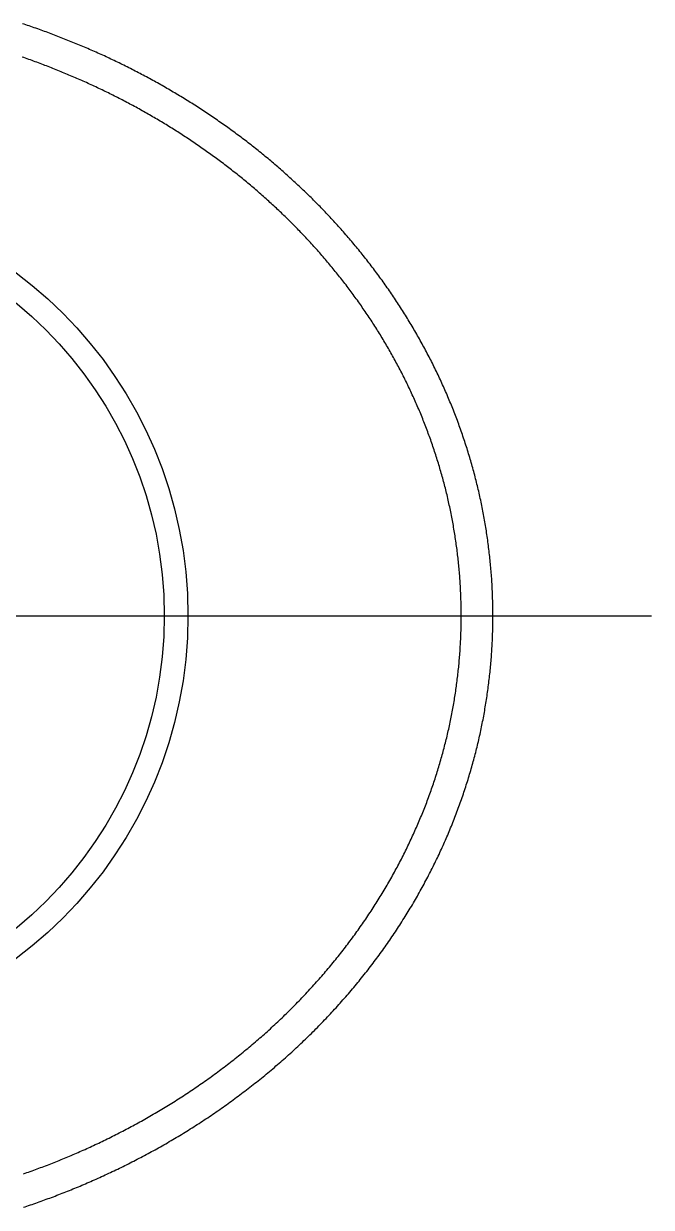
# Model space of a CAD drawing. Extents: x -25.8 to 33.2, y -23.3 to 10.2.
# Drawn here: x 25.24 to 33.17, y -7.47 to 7.47 of the extents above; entities that cross this region are included whole.
import ezdxf

# ---------------------------------------------------------------- set-up
doc = ezdxf.new("R2010")
doc.units = 0
doc.linetypes.add('CENTER', pattern=[50.8, 31.75, -6.35, 6.35, -6.35])
doc.layers.get('0').update_dxf_attribs({"linetype": 'CONTINUOUS'})
doc.layers.add('CENTER', color=1, linetype='CENTER')

msp = doc.modelspace()

# ---------------------------------------------------------------- linework, layer by layer
at = {"color": 7}
for points in [[(25.2376, -7.46609, 0), (25.2598, -7.4587, 0), (25.282, -7.45124, 0), (25.3042, -7.44372, 0), (25.3265, -7.43614, 0), (25.3487, -7.42849, 0), (25.371, -7.42078, 0), (25.3933, -7.41301, 0), (25.4156, -7.40517, 0), (25.4379, -7.39726, 0), (25.4603, -7.38929, 0), (25.4826, -7.38126, 0), (25.505, -7.37316, 0), (25.5274, -7.365, 0), (25.5498, -7.35677, 0), (25.5721, -7.34848, 0), (25.5946, -7.34012, 0), (25.617, -7.3317, 0), (25.6394, -7.3232, 0), (25.6618, -7.31465, 0), (25.6843, -7.30602, 0), (25.7067, -7.29733, 0), (25.7292, -7.28858, 0), (25.7516, -7.27975, 0), (25.7741, -7.27086, 0), (25.7966, -7.2619, 0), (25.8191, -7.25288, 0), (25.8416, -7.24378, 0), (25.8641, -7.23462, 0), (25.8866, -7.22539, 0), (25.9091, -7.2161, 0), (25.9317, -7.20673, 0), (25.9542, -7.1973, 0), (25.9768, -7.1878, 0), (25.9993, -7.17823, 0), (26.0219, -7.1686, 0), (26.0444, -7.15889, 0), (26.067, -7.14912, 0), (26.0896, -7.13928, 0), (26.1121, -7.12937, 0), (26.1347, -7.11939, 0), (26.1573, -7.10935, 0), (26.1799, -7.09923, 0), (26.2025, -7.08905, 0), (26.225, -7.0788, 0), (26.2476, -7.06848, 0), (26.2702, -7.05809, 0), (26.2928, -7.04763, 0), (26.3154, -7.0371, 0), (26.3379, -7.0265, 0), (26.3605, -7.01584, 0), (26.3831, -7.0051, 0), (26.4057, -6.99429, 0), (26.4283, -6.98342, 0), (26.4508, -6.97248, 0), (26.4734, -6.96146, 0), (26.4959, -6.95038, 0), (26.5185, -6.93922, 0), (26.5411, -6.928, 0), (26.5636, -6.91671, 0), (26.5861, -6.90534, 0), (26.6087, -6.89391, 0), (26.6312, -6.88241, 0), (26.6537, -6.87083, 0), (26.6762, -6.85919, 0), (26.6987, -6.84747, 0), (26.7212, -6.83569, 0), (26.7437, -6.82383, 0), (26.7662, -6.8119, 0), (26.7886, -6.79991, 0), (26.8111, -6.78784, 0), (26.8335, -6.7757, 0), (26.856, -6.76349, 0), (26.8784, -6.75121, 0), (26.9008, -6.73885, 0), (26.9232, -6.72643, 0), (26.9455, -6.71394, 0), (26.9679, -6.70137, 0), (26.9903, -6.68873, 0), (27.0126, -6.67602, 0), (27.0349, -6.66324, 0), (27.0572, -6.65039, 0), (27.0795, -6.63746, 0), (27.1018, -6.62447, 0), (27.124, -6.6114, 0), (27.1463, -6.59826, 0), (27.1685, -6.58505, 0), (27.1907, -6.57176, 0), (27.2129, -6.55841, 0), (27.235, -6.54498, 0), (27.2572, -6.53148, 0), (27.2793, -6.5179, 0), (27.3014, -6.50426, 0), (27.3235, -6.49054, 0), (27.3455, -6.47675, 0), (27.3676, -6.46289, 0), (27.3896, -6.44895, 0), (27.4115, -6.43495, 0), (27.4335, -6.42087, 0), (27.4554, -6.40673, 0), (27.4773, -6.39251, 0), (27.4992, -6.37822, 0), (27.5211, -6.36386, 0), (27.5429, -6.34943, 0), (27.5647, -6.33494, 0), (27.5864, -6.32037, 0), (27.6082, -6.30573, 0), (27.6299, -6.29102, 0), (27.6515, -6.27625, 0), (27.6732, -6.2614, 0), (27.6948, -6.24649, 0), (27.7163, -6.23151, 0), (27.7379, -6.21646, 0), (27.7594, -6.20134, 0), (27.7809, -6.18615, 0), (27.8023, -6.1709, 0), (27.8237, -6.15557, 0), (27.8451, -6.14018, 0), (27.8664, -6.12473, 0), (27.8877, -6.1092, 0), (27.9089, -6.09361, 0), (27.9302, -6.07795, 0), (27.9513, -6.06223, 0), (27.9725, -6.04644, 0), (27.9936, -6.03058, 0), (28.0146, -6.01466, 0), (28.0357, -5.99867, 0), (28.0566, -5.98262, 0), (28.0776, -5.9665, 0), (28.0985, -5.95031, 0), (28.1193, -5.93406, 0), (28.1401, -5.91775, 0), (28.1609, -5.90137, 0), (28.1816, -5.88493, 0), (28.2023, -5.86842, 0), (28.2229, -5.85185, 0), (28.2435, -5.83521, 0), (28.264, -5.81851, 0), (28.2845, -5.80175, 0), (28.305, -5.78492, 0), (28.3254, -5.76804, 0), (28.3457, -5.75108, 0), (28.366, -5.73407, 0), (28.3862, -5.71699, 0), (28.4064, -5.69985, 0), (28.4266, -5.68265, 0), (28.4467, -5.66539, 0), (28.4667, -5.64807, 0), (28.4867, -5.63068, 0), (28.5066, -5.61323, 0), (28.5265, -5.59572, 0), (28.5463, -5.57815, 0), (28.5661, -5.56052, 0), (28.5858, -5.54283, 0), (28.6055, -5.52508, 0), (28.6251, -5.50727, 0), (28.6447, -5.4894, 0), (28.6642, -5.47147, 0), (28.6836, -5.45348, 0), (28.703, -5.43543, 0), (28.7223, -5.41733, 0), (28.7415, -5.39917, 0), (28.7607, -5.38095, 0), (28.7799, -5.36267, 0), (28.7989, -5.34434, 0), (28.818, -5.32595, 0), (28.8369, -5.30751, 0), (28.8558, -5.28901, 0), (28.8746, -5.27046, 0), (28.8934, -5.25185, 0), (28.9121, -5.23319, 0), (28.9308, -5.21448, 0), (28.9493, -5.19571, 0), (28.9679, -5.17689, 0), (28.9863, -5.15802, 0), (29.0047, -5.1391, 0), (29.023, -5.12013, 0), (29.0413, -5.1011, 0), (29.0595, -5.08203, 0), (29.0776, -5.06291, 0), (29.0957, -5.04373, 0), (29.1137, -5.02451, 0), (29.1316, -5.00524, 0), (29.1494, -4.98592, 0), (29.1672, -4.96655, 0), (29.185, -4.94713, 0), (29.2026, -4.92767, 0), (29.2202, -4.90816, 0), (29.2377, -4.88861, 0), (29.2552, -4.86901, 0), (29.2725, -4.84936, 0), (29.2898, -4.82967, 0), (29.3071, -4.80993, 0), (29.3242, -4.79015, 0), (29.3413, -4.77033, 0), (29.3583, -4.75046, 0), (29.3753, -4.73055, 0), (29.3921, -4.7106, 0), (29.4089, -4.69061, 0), (29.4257, -4.67057, 0), (29.4423, -4.65049, 0), (29.4589, -4.63038, 0), (29.4754, -4.61022, 0), (29.4918, -4.59002, 0), (29.5082, -4.56978, 0), (29.5244, -4.54951, 0), (29.5406, -4.52919, 0), (29.5568, -4.50884, 0), (29.5728, -4.48844, 0), (29.5888, -4.46801, 0), (29.6046, -4.44755, 0), (29.6205, -4.42705, 0), (29.6362, -4.40651, 0), (29.6518, -4.38593, 0), (29.6674, -4.36532, 0), (29.6829, -4.34468, 0), (29.6983, -4.324, 0), (29.7136, -4.30329, 0), (29.7289, -4.28256, 0), (29.744, -4.26179, 0), (29.7591, -4.24099, 0), (29.7741, -4.22016, 0), (29.7891, -4.1993, 0), (29.8039, -4.17841, 0), (29.8187, -4.15749, 0), (29.8334, -4.13654, 0), (29.848, -4.11556, 0), (29.8625, -4.09455, 0), (29.8769, -4.07352, 0), (29.8913, -4.05245, 0), (29.9055, -4.03136, 0), (29.9197, -4.01024, 0), (29.9339, -3.98909, 0), (29.9479, -3.96791, 0), (29.9618, -3.94671, 0), (29.9757, -3.92548, 0), (29.9895, -3.90422, 0), (30.0032, -3.88294, 0), (30.0169, -3.86163, 0), (30.0304, -3.84029, 0), (30.0439, -3.81893, 0), (30.0573, -3.79754, 0), (30.0706, -3.77613, 0), (30.0838, -3.75469, 0), (30.0969, -3.73323, 0), (30.11, -3.71174, 0), (30.123, -3.69023, 0), (30.1359, -3.66869, 0), (30.1487, -3.64713, 0), (30.1614, -3.62554, 0), (30.1741, -3.60394, 0), (30.1866, -3.58231, 0), (30.1991, -3.56065, 0), (30.2115, -3.53898, 0), (30.2239, -3.51728, 0), (30.2361, -3.49556, 0), (30.2483, -3.47381, 0), (30.2604, -3.45205, 0), (30.2724, -3.43026, 0), (30.2843, -3.40845, 0), (30.2961, -3.38662, 0), (30.3079, -3.36477, 0), (30.3196, -3.3429, 0), (30.3312, -3.32101, 0), (30.3427, -3.2991, 0), (30.3541, -3.27717, 0), (30.3655, -3.25522, 0), (30.3767, -3.23325, 0), (30.3879, -3.21126, 0), (30.399, -3.18926, 0), (30.4101, -3.16723, 0), (30.421, -3.14519, 0), (30.4319, -3.12312, 0), (30.4427, -3.10104, 0), (30.4534, -3.07894, 0), (30.464, -3.05683, 0), (30.4745, -3.03469, 0), (30.485, -3.01254, 0), (30.4953, -2.99037, 0), (30.5056, -2.96818, 0), (30.5159, -2.94598, 0), (30.526, -2.92376, 0), (30.536, -2.90152, 0), (30.546, -2.87926, 0), (30.5559, -2.85699, 0), (30.5657, -2.8347, 0), (30.5754, -2.8124, 0), (30.5851, -2.79008, 0), (30.5947, -2.76774, 0), (30.6041, -2.74539, 0), (30.6135, -2.72302, 0), (30.6229, -2.70064, 0), (30.6321, -2.67824, 0), (30.6413, -2.65583, 0), (30.6504, -2.6334, 0), (30.6594, -2.61095, 0), (30.6683, -2.5885, 0), (30.6771, -2.56602, 0), (30.6859, -2.54354, 0), (30.6946, -2.52104, 0), (30.7032, -2.49852, 0), (30.7117, -2.476, 0), (30.7201, -2.45345, 0), (30.7285, -2.4309, 0), (30.7368, -2.40833, 0), (30.745, -2.38575, 0), (30.7531, -2.36315, 0), (30.7611, -2.34055, 0), (30.7691, -2.31793, 0), (30.777, -2.29529, 0), (30.7848, -2.27265, 0), (30.7925, -2.24999, 0), (30.8001, -2.22732, 0), (30.8077, -2.20464, 0), (30.8152, -2.18195, 0), (30.8226, -2.15925, 0), (30.8299, -2.13654, 0), (30.8371, -2.11381, 0), (30.8443, -2.09107, 0), (30.8514, -2.06833, 0), (30.8584, -2.04557, 0), (30.8653, -2.0228, 0), (30.8721, -2.00002, 0), (30.8789, -1.97723, 0), (30.8856, -1.95443, 0), (30.8922, -1.93163, 0), (30.8987, -1.90881, 0), (30.9052, -1.88598, 0), (30.9115, -1.86314, 0), (30.9178, -1.8403, 0), (30.924, -1.81744, 0), (30.9301, -1.79458, 0), (30.9362, -1.77171, 0), (30.9422, -1.74883, 0), (30.948, -1.72594, 0), (30.9538, -1.70304, 0), (30.9596, -1.68014, 0), (30.9652, -1.65722, 0), (30.9708, -1.6343, 0), (30.9763, -1.61137, 0), (30.9817, -1.58844, 0), (30.987, -1.56549, 0), (30.9923, -1.54254, 0), (30.9975, -1.51959, 0), (31.0026, -1.49662, 0), (31.0076, -1.47365, 0), (31.0125, -1.45067, 0), (31.0174, -1.42768, 0), (31.0222, -1.40469, 0), (31.0269, -1.38169, 0), (31.0315, -1.35869, 0), (31.036, -1.33567, 0), (31.0405, -1.31266, 0), (31.0449, -1.28963, 0), (31.0492, -1.2666, 0), (31.0534, -1.24357, 0), (31.0576, -1.22052, 0), (31.0617, -1.19748, 0), (31.0657, -1.17442, 0), (31.0696, -1.15137, 0), (31.0734, -1.1283, 0), (31.0772, -1.10523, 0), (31.0809, -1.08216, 0), (31.0845, -1.05908, 0), (31.088, -1.036, 0), (31.0914, -1.01291, 0), (31.0948, -0.98982, 0), (31.0981, -0.966723, 0), (31.1013, -0.943622, 0), (31.1044, -0.920517, 0), (31.1075, -0.897408, 0), (31.1105, -0.874295, 0), (31.1134, -0.851179, 0), (31.1162, -0.828058, 0), (31.1189, -0.804934, 0), (31.1216, -0.781806, 0), (31.1242, -0.758675, 0), (31.1267, -0.735541, 0), (31.1291, -0.712404, 0), (31.1315, -0.689264, 0), (31.1338, -0.666121, 0), (31.136, -0.642975, 0), (31.1381, -0.619826, 0), (31.1401, -0.596675, 0), (31.1421, -0.573522, 0), (31.144, -0.550366, 0), (31.1458, -0.527208, 0), (31.1475, -0.504048, 0), (31.1491, -0.480886, 0), (31.1507, -0.457722, 0), (31.1522, -0.434557, 0), (31.1536, -0.41139, 0), (31.155, -0.388222, 0), (31.1562, -0.365052, 0), (31.1574, -0.34188, 0), (31.1585, -0.318705, 0), (31.1596, -0.295529, 0), (31.1605, -0.27235, 0), (31.1614, -0.24917, 0), (31.1622, -0.225988, 0), (31.1629, -0.202804, 0), (31.1635, -0.179619, 0), (31.1641, -0.156434, 0), (31.1646, -0.133247, 0), (31.165, -0.11006, 0), (31.1653, -0.086872, 0), (31.1656, -0.063684, 0), (31.1657, -0.040496, 0), (31.1658, -0.017309, 0), (31.1659, 0.005879, 0), (31.1658, 0.029065, 0), (31.1657, 0.052251, 0), (31.1654, 0.075437, 0), (31.1651, 0.098621, 0), (31.1648, 0.121803, 0), (31.1643, 0.144984, 0), (31.1638, 0.168164, 0), (31.1632, 0.191341, 0), (31.1625, 0.214516, 0), (31.1618, 0.237689, 0), (31.1609, 0.26086, 0), (31.16, 0.284027, 0), (31.159, 0.307192, 0), (31.158, 0.330354, 0), (31.1568, 0.353512, 0), (31.1556, 0.376667, 0), (31.1543, 0.399818, 0), (31.1529, 0.422965, 0), (31.1515, 0.446108, 0), (31.1499, 0.469247, 0), (31.1483, 0.492381, 0), (31.1466, 0.515511, 0), (31.1449, 0.538636, 0), (31.143, 0.561755, 0), (31.1411, 0.584869, 0), (31.1391, 0.607978, 0), (31.137, 0.631081, 0), (31.1349, 0.654178, 0), (31.1327, 0.67727, 0), (31.1303, 0.700354, 0), (31.128, 0.723433, 0), (31.1255, 0.746504, 0), (31.123, 0.769569, 0), (31.1204, 0.792627, 0), (31.1177, 0.815677, 0), (31.1149, 0.83872, 0), (31.112, 0.861756, 0), (31.1091, 0.884783, 0), (31.1061, 0.907803, 0), (31.103, 0.930814, 0), (31.0999, 0.953816, 0), (31.0967, 0.97681, 0), (31.0934, 0.999796, 0), (31.09, 1.02277, 0), (31.0865, 1.04574, 0), (31.083, 1.0687, 0), (31.0793, 1.09164, 0), (31.0757, 1.11458, 0), (31.0719, 1.1375, 0), (31.068, 1.16042, 0), (31.0641, 1.18332, 0), (31.0601, 1.20621, 0), (31.056, 1.22909, 0), (31.0519, 1.25195, 0), (31.0477, 1.27481, 0), (31.0434, 1.29765, 0), (31.039, 1.32047, 0), (31.0345, 1.34329, 0), (31.03, 1.36609, 0), (31.0254, 1.38888, 0), (31.0207, 1.41165, 0), (31.0159, 1.43441, 0), (31.0111, 1.45715, 0), (31.0062, 1.47988, 0), (31.0012, 1.50259, 0), (30.9961, 1.52529, 0), (30.991, 1.54797, 0), (30.9858, 1.57064, 0), (30.9805, 1.59329, 0), (30.9751, 1.61592, 0), (30.9697, 1.63854, 0), (30.9642, 1.66114, 0), (30.9586, 1.68372, 0), (30.953, 1.70629, 0), (30.9472, 1.72883, 0), (30.9414, 1.75136, 0), (30.9355, 1.77387, 0), (30.9296, 1.79637, 0), (30.9236, 1.81884, 0), (30.9175, 1.84129, 0), (30.9113, 1.86373, 0), (30.905, 1.88614, 0), (30.8987, 1.90854, 0), (30.8923, 1.93091, 0), (30.8859, 1.95327, 0), (30.8793, 1.9756, 0), (30.8727, 1.99791, 0), (30.866, 2.0202, 0), (30.8593, 2.04247, 0), (30.8525, 2.06472, 0), (30.8455, 2.08695, 0), (30.8386, 2.10915, 0), (30.8315, 2.13133, 0), (30.8244, 2.15349, 0), (30.8172, 2.17562, 0), (30.81, 2.19774, 0), (30.8026, 2.21982, 0), (30.7952, 2.24189, 0), (30.7877, 2.26393, 0), (30.7802, 2.28594, 0), (30.7726, 2.30793, 0), (30.7649, 2.3299, 0), (30.7571, 2.35184, 0), (30.7493, 2.37376, 0), (30.7414, 2.39565, 0), (30.7334, 2.41751, 0), (30.7254, 2.43935, 0), (30.7173, 2.46116, 0), (30.7091, 2.48294, 0), (30.7008, 2.50469, 0), (30.6925, 2.52642, 0), (30.6841, 2.54812, 0), (30.6756, 2.5698, 0), (30.6671, 2.59144, 0), (30.6585, 2.61306, 0), (30.6498, 2.63464, 0), (30.6411, 2.6562, 0), (30.6323, 2.67773, 0), (30.6234, 2.69923, 0), (30.6145, 2.7207, 0), (30.6055, 2.74215, 0), (30.5964, 2.76356, 0), (30.5872, 2.78494, 0), (30.578, 2.80629, 0), (30.5688, 2.82761, 0), (30.5594, 2.8489, 0), (30.55, 2.87016, 0), (30.5405, 2.89139, 0), (30.531, 2.91259, 0), (30.5214, 2.93375, 0), (30.5117, 2.95489, 0), (30.502, 2.97599, 0), (30.4922, 2.99706, 0), (30.4823, 3.01809, 0), (30.4724, 3.0391, 0), (30.4624, 3.06007, 0), (30.4523, 3.08101, 0), (30.4422, 3.10191, 0), (30.432, 3.12278, 0), (30.4217, 3.14362, 0), (30.4114, 3.16442, 0), (30.401, 3.18519, 0), (30.3906, 3.20593, 0), (30.3801, 3.22663, 0), (30.3695, 3.2473, 0), (30.3589, 3.26793, 0), (30.3482, 3.28852, 0), (30.3374, 3.30908, 0), (30.3266, 3.32961, 0), (30.3157, 3.3501, 0), (30.3048, 3.37055, 0), (30.2938, 3.39097, 0), (30.2827, 3.41135, 0), (30.2716, 3.43169, 0), (30.2604, 3.45199, 0), (30.2491, 3.47226, 0), (30.2378, 3.4925, 0), (30.2265, 3.51269, 0), (30.215, 3.53285, 0), (30.2036, 3.55296, 0), (30.192, 3.57304, 0), (30.1804, 3.59308, 0), (30.1687, 3.61309, 0), (30.157, 3.63305, 0), (30.1452, 3.65298, 0), (30.1334, 3.67286, 0), (30.1215, 3.69271, 0), (30.1095, 3.71251, 0), (30.0975, 3.73228, 0), (30.0855, 3.75201, 0), (30.0733, 3.77169, 0), (30.0611, 3.79133, 0), (30.0489, 3.81094, 0), (30.0366, 3.8305, 0), (30.0243, 3.85002, 0), (30.0118, 3.8695, 0), (29.9994, 3.88894, 0), (29.9869, 3.90834, 0), (29.9743, 3.9277, 0), (29.9617, 3.94702, 0), (29.949, 3.9663, 0), (29.9362, 3.98553, 0), (29.9235, 4.00473, 0), (29.9106, 4.02388, 0), (29.8977, 4.04299, 0), (29.8848, 4.06206, 0), (29.8717, 4.08109, 0), (29.8587, 4.10008, 0), (29.8456, 4.11902, 0), (29.8324, 4.13793, 0), (29.8192, 4.15679, 0), (29.8059, 4.17561, 0), (29.7926, 4.19439, 0), (29.7792, 4.21313, 0), (29.7658, 4.23183, 0), (29.7523, 4.25048, 0), (29.7387, 4.26909, 0), (29.7251, 4.28766, 0), (29.7115, 4.30619, 0), (29.6978, 4.32468, 0), (29.6841, 4.34313, 0), (29.6703, 4.36153, 0), (29.6564, 4.37989, 0), (29.6425, 4.39821, 0), (29.6286, 4.41648, 0), (29.6146, 4.43472, 0), (29.6005, 4.45291, 0), (29.5864, 4.47106, 0), (29.5723, 4.48916, 0), (29.5581, 4.50723, 0), (29.5438, 4.52525, 0), (29.5295, 4.54323, 0), (29.5152, 4.56117, 0), (29.5008, 4.57906, 0), (29.4863, 4.59691, 0), (29.4718, 4.61472, 0), (29.4573, 4.63249, 0), (29.4427, 4.65021, 0), (29.428, 4.66789, 0), (29.4133, 4.68553, 0), (29.3986, 4.70312, 0), (29.3838, 4.72067, 0), (29.3689, 4.73818, 0), (29.3541, 4.75564, 0), (29.3391, 4.77306, 0), (29.3241, 4.79044, 0), (29.3091, 4.80778, 0), (29.294, 4.82507, 0), (29.2789, 4.84232, 0), (29.2638, 4.85952, 0), (29.2485, 4.87668, 0), (29.2333, 4.8938, 0), (29.218, 4.91087, 0), (29.2026, 4.9279, 0), (29.1872, 4.94489, 0), (29.1718, 4.96183, 0), (29.1563, 4.97873, 0), (29.1407, 4.99559, 0), (29.1251, 5.0124, 0), (29.1095, 5.02917, 0), (29.0938, 5.0459, 0), (29.0781, 5.06258, 0), (29.0624, 5.07922, 0), (29.0465, 5.09581, 0), (29.0307, 5.11236, 0), (29.0148, 5.12887, 0), (28.9988, 5.14533, 0), (28.9829, 5.16175, 0), (28.9668, 5.17812, 0), (28.9507, 5.19445, 0), (28.9346, 5.21074, 0), (28.9185, 5.22698, 0), (28.9022, 5.24317, 0), (28.886, 5.25933, 0), (28.8697, 5.27544, 0), (28.8534, 5.2915, 0), (28.837, 5.30752, 0), (28.8206, 5.32349, 0), (28.8041, 5.33942, 0), (28.7876, 5.35531, 0), (28.771, 5.37115, 0), (28.7545, 5.38695, 0), (28.7378, 5.4027, 0), (28.7211, 5.41841, 0), (28.7044, 5.43407, 0), (28.6877, 5.44968, 0), (28.6709, 5.46526, 0), (28.654, 5.48078, 0), (28.6372, 5.49627, 0), (28.6202, 5.5117, 0), (28.6033, 5.5271, 0), (28.5863, 5.54244, 0), (28.5692, 5.55774, 0), (28.5521, 5.573, 0), (28.535, 5.58821, 0), (28.5179, 5.60338, 0), (28.5007, 5.6185, 0), (28.4834, 5.63357, 0), (28.4661, 5.6486, 0), (28.4488, 5.66358, 0), (28.4315, 5.67852, 0), (28.4141, 5.69341, 0), (28.3966, 5.70826, 0), (28.3791, 5.72306, 0), (28.3616, 5.73782, 0), (28.3441, 5.75253, 0), (28.3265, 5.76719, 0), (28.3089, 5.78181, 0), (28.2912, 5.79638, 0), (28.2735, 5.81091, 0), (28.2558, 5.82539, 0), (28.238, 5.83982, 0), (28.2202, 5.85421, 0), (28.2023, 5.86855, 0), (28.1844, 5.88284, 0), (28.1665, 5.89709, 0), (28.1485, 5.91129, 0), (28.1305, 5.92545, 0), (28.1125, 5.93956, 0), (28.0944, 5.95362, 0), (28.0763, 5.96764, 0), (28.0582, 5.98161, 0), (28.04, 5.99553, 0), (28.0218, 6.00941, 0), (28.0036, 6.02324, 0), (27.9853, 6.03702, 0), (27.967, 6.05076, 0), (27.9486, 6.06445, 0), (27.9302, 6.07809, 0), (27.9118, 6.09168, 0), (27.8934, 6.10523, 0), (27.8749, 6.11873, 0), (27.8564, 6.13219, 0), (27.8378, 6.1456, 0), (27.8192, 6.15896, 0), (27.8006, 6.17227, 0), (27.7819, 6.18553, 0), (27.7633, 6.19875, 0), (27.7445, 6.21192, 0), (27.7258, 6.22505, 0), (27.707, 6.23812, 0), (27.6882, 6.25115, 0), (27.6693, 6.26414, 0), (27.6505, 6.27707, 0), (27.6316, 6.28996, 0), (27.6126, 6.3028, 0), (27.5936, 6.31559, 0), (27.5746, 6.32833, 0), (27.5556, 6.34103, 0), (27.5365, 6.35368, 0), (27.5174, 6.36628, 0), (27.4983, 6.37883, 0), (27.4792, 6.39134, 0), (27.46, 6.4038, 0), (27.4407, 6.41621, 0), (27.4215, 6.42857, 0), (27.4022, 6.44089, 0), (27.3829, 6.45315, 0), (27.3636, 6.46537, 0), (27.3442, 6.47754, 0), (27.3248, 6.48967, 0), (27.3054, 6.50174, 0), (27.286, 6.51377, 0), (27.2665, 6.52575, 0), (27.247, 6.53768, 0), (27.2275, 6.54956, 0), (27.2079, 6.56139, 0), (27.1883, 6.57318, 0), (27.1687, 6.58492, 0), (27.149, 6.59661, 0), (27.1294, 6.60825, 0), (27.1097, 6.61984, 0), (27.09, 6.63138, 0), (27.0702, 6.64288, 0), (27.0504, 6.65433, 0), (27.0306, 6.66572, 0), (27.0108, 6.67707, 0), (26.9909, 6.68837, 0), (26.9711, 6.69963, 0), (26.9512, 6.71083, 0), (26.9312, 6.72199, 0), (26.9113, 6.73309, 0), (26.8913, 6.74415, 0), (26.8713, 6.75516, 0), (26.8513, 6.76612, 0), (26.8312, 6.77703, 0), (26.8111, 6.78789, 0), (26.791, 6.79871, 0), (26.7709, 6.80947, 0), (26.7507, 6.82019, 0), (26.7306, 6.83085, 0), (26.7104, 6.84147, 0), (26.6902, 6.85204, 0), (26.6699, 6.86255, 0), (26.6497, 6.87302, 0), (26.6294, 6.88345, 0), (26.6091, 6.89382, 0), (26.5887, 6.90414, 0), (26.5684, 6.91441, 0), (26.548, 6.92464, 0), (26.5276, 6.93481, 0), (26.5072, 6.94494, 0), (26.4868, 6.95502, 0), (26.4663, 6.96505, 0), (26.4458, 6.97503, 0), (26.4253, 6.98496, 0), (26.4048, 6.99484, 0), (26.3843, 7.00467, 0), (26.3637, 7.01446, 0), (26.3431, 7.02419, 0), (26.3225, 7.03388, 0), (26.3019, 7.04352, 0), (26.2812, 7.0531, 0), (26.2605, 7.06264, 0), (26.2399, 7.07214, 0), (26.2192, 7.08158, 0), (26.1984, 7.09097, 0), (26.1777, 7.10032, 0), (26.1569, 7.10961, 0), (26.1361, 7.11886, 0), (26.1153, 7.12806, 0), (26.0945, 7.13721, 0), (26.0736, 7.14631, 0), (26.0528, 7.15536, 0), (26.0319, 7.16436, 0), (26.011, 7.17332, 0), (25.9901, 7.18222, 0), (25.9691, 7.19108, 0), (25.9482, 7.19989, 0), (25.9272, 7.20865, 0), (25.9062, 7.21736, 0), (25.8852, 7.22602, 0), (25.8641, 7.23464, 0), (25.8431, 7.2432, 0), (25.822, 7.25172, 0), (25.8009, 7.26019, 0), (25.7798, 7.26861, 0), (25.7587, 7.27698, 0), (25.7375, 7.2853, 0), (25.7164, 7.29357, 0), (25.6952, 7.3018, 0), (25.674, 7.30998, 0), (25.6528, 7.31811, 0), (25.6316, 7.32619, 0), (25.6103, 7.33422, 0), (25.5891, 7.3422, 0), (25.5678, 7.35014, 0), (25.5465, 7.35802, 0), (25.5252, 7.36586, 0), (25.5039, 7.37365, 0), (25.4825, 7.38139, 0), (25.4612, 7.38908, 0), (25.4398, 7.39673, 0), (25.4184, 7.40432, 0), (25.397, 7.41187, 0), (25.3756, 7.41937, 0), (25.3541, 7.42682, 0), (25.3327, 7.43422, 0), (25.3112, 7.44158, 0), (25.2897, 7.44888, 0), (25.2682, 7.45614, 0), (25.2467, 7.46335, 0), (25.2252, 7.47051, 0)], [(25.2395, -7.04304, 0), (25.2609, -7.03557, 0), (25.2823, -7.02804, 0), (25.3037, -7.02045, 0), (25.3252, -7.0128, 0), (25.3467, -7.00508, 0), (25.3681, -6.9973, 0), (25.3896, -6.98947, 0), (25.4111, -6.98156, 0), (25.4326, -6.9736, 0), (25.4541, -6.96557, 0), (25.4757, -6.95748, 0), (25.4972, -6.94933, 0), (25.5187, -6.94111, 0), (25.5403, -6.93283, 0), (25.5618, -6.92449, 0), (25.5834, -6.91608, 0), (25.605, -6.90761, 0), (25.6265, -6.89908, 0), (25.6481, -6.89048, 0), (25.6697, -6.88181, 0), (25.6913, -6.87308, 0), (25.7129, -6.86429, 0), (25.7345, -6.85543, 0), (25.7562, -6.84651, 0), (25.7778, -6.83752, 0), (25.7994, -6.82847, 0), (25.8211, -6.81935, 0), (25.8427, -6.81017, 0), (25.8643, -6.80092, 0), (25.886, -6.79161, 0), (25.9076, -6.78223, 0), (25.9293, -6.77279, 0), (25.951, -6.76328, 0), (25.9726, -6.75371, 0), (25.9943, -6.74407, 0), (26.0159, -6.73436, 0), (26.0376, -6.72459, 0), (26.0593, -6.71476, 0), (26.0809, -6.70486, 0), (26.1026, -6.69489, 0), (26.1243, -6.68486, 0), (26.1459, -6.67476, 0), (26.1676, -6.6646, 0), (26.1892, -6.65437, 0), (26.2109, -6.64407, 0), (26.2325, -6.63371, 0), (26.2542, -6.62328, 0), (26.2758, -6.61278, 0), (26.2975, -6.60222, 0), (26.3191, -6.59159, 0), (26.3407, -6.5809, 0), (26.3623, -6.57014, 0), (26.384, -6.55931, 0), (26.4056, -6.54842, 0), (26.4272, -6.53745, 0), (26.4488, -6.52643, 0), (26.4703, -6.51533, 0), (26.4919, -6.50417, 0), (26.5135, -6.49294, 0), (26.535, -6.48165, 0), (26.5566, -6.47028, 0), (26.5781, -6.45885, 0), (26.5997, -6.44736, 0), (26.6212, -6.43579, 0), (26.6427, -6.42416, 0), (26.6642, -6.41246, 0), (26.6856, -6.40069, 0), (26.7071, -6.38886, 0), (26.7286, -6.37696, 0), (26.75, -6.36498, 0), (26.7714, -6.35295, 0), (26.7928, -6.34084, 0), (26.8142, -6.32867, 0), (26.8356, -6.31643, 0), (26.857, -6.30412, 0), (26.8783, -6.29174, 0), (26.8997, -6.27929, 0), (26.921, -6.26678, 0), (26.9423, -6.25419, 0), (26.9635, -6.24154, 0), (26.9848, -6.22882, 0), (27.006, -6.21603, 0), (27.0273, -6.20318, 0), (27.0484, -6.19025, 0), (27.0696, -6.17726, 0), (27.0908, -6.16419, 0), (27.1119, -6.15106, 0), (27.133, -6.13786, 0), (27.1541, -6.1246, 0), (27.1752, -6.11126, 0), (27.1962, -6.09786, 0), (27.2172, -6.08439, 0), (27.2382, -6.07085, 0), (27.2592, -6.05725, 0), (27.2801, -6.04358, 0), (27.301, -6.02984, 0), (27.3219, -6.01604, 0), (27.3427, -6.00217, 0), (27.3635, -5.98823, 0), (27.3843, -5.97423, 0), (27.4051, -5.96016, 0), (27.4258, -5.94603, 0), (27.4465, -5.93183, 0), (27.4672, -5.91757, 0), (27.4878, -5.90324, 0), (27.5084, -5.88885, 0), (27.5289, -5.87439, 0), (27.5495, -5.85987, 0), (27.57, -5.84529, 0), (27.5904, -5.83064, 0), (27.6109, -5.81593, 0), (27.6312, -5.80115, 0), (27.6516, -5.78631, 0), (27.6719, -5.77141, 0), (27.6922, -5.75645, 0), (27.7124, -5.74142, 0), (27.7326, -5.72633, 0), (27.7528, -5.71118, 0), (27.7729, -5.69596, 0), (27.793, -5.68068, 0), (27.813, -5.66535, 0), (27.833, -5.64995, 0), (27.853, -5.63449, 0), (27.8729, -5.61896, 0), (27.8928, -5.60338, 0), (27.9126, -5.58774, 0), (27.9324, -5.57203, 0), (27.9522, -5.55627, 0), (27.9719, -5.54044, 0), (27.9915, -5.52456, 0), (28.0111, -5.50861, 0), (28.0307, -5.49261, 0), (28.0502, -5.47655, 0), (28.0697, -5.46042, 0), (28.0891, -5.44424, 0), (28.1085, -5.428, 0), (28.1278, -5.4117, 0), (28.1471, -5.39534, 0), (28.1663, -5.37893, 0), (28.1855, -5.36245, 0), (28.2046, -5.34592, 0), (28.2237, -5.32933, 0), (28.2427, -5.31269, 0), (28.2617, -5.29598, 0), (28.2806, -5.27922, 0), (28.2994, -5.2624, 0), (28.3182, -5.24553, 0), (28.337, -5.2286, 0), (28.3557, -5.21161, 0), (28.3743, -5.19457, 0), (28.3929, -5.17747, 0), (28.4115, -5.16032, 0), (28.4299, -5.14311, 0), (28.4483, -5.12585, 0), (28.4667, -5.10853, 0), (28.485, -5.09116, 0), (28.5032, -5.07374, 0), (28.5214, -5.05627, 0), (28.5396, -5.03874, 0), (28.5576, -5.02117, 0), (28.5756, -5.00354, 0), (28.5936, -4.98586, 0), (28.6115, -4.96813, 0), (28.6293, -4.95035, 0), (28.647, -4.93252, 0), (28.6647, -4.91465, 0), (28.6824, -4.89672, 0), (28.7, -4.87875, 0), (28.7175, -4.86072, 0), (28.7349, -4.84265, 0), (28.7523, -4.82454, 0), (28.7696, -4.80637, 0), (28.7869, -4.78816, 0), (28.8041, -4.7699, 0), (28.8212, -4.7516, 0), (28.8383, -4.73326, 0), (28.8553, -4.71486, 0), (28.8722, -4.69643, 0), (28.8891, -4.67795, 0), (28.9059, -4.65942, 0), (28.9226, -4.64086, 0), (28.9393, -4.62225, 0), (28.9559, -4.6036, 0), (28.9724, -4.5849, 0), (28.9889, -4.56617, 0), (29.0053, -4.54739, 0), (29.0216, -4.52857, 0), (29.0379, -4.50972, 0), (29.0541, -4.49082, 0), (29.0702, -4.47188, 0), (29.0862, -4.45291, 0), (29.1022, -4.43389, 0), (29.1181, -4.41484, 0), (29.1339, -4.39575, 0), (29.1497, -4.37662, 0), (29.1654, -4.35746, 0), (29.181, -4.33826, 0), (29.1965, -4.31902, 0), (29.212, -4.29974, 0), (29.2274, -4.28043, 0), (29.2427, -4.26109, 0), (29.258, -4.24171, 0), (29.2731, -4.2223, 0), (29.2882, -4.20285, 0), (29.3032, -4.18337, 0), (29.3182, -4.16386, 0), (29.3331, -4.14431, 0), (29.3478, -4.12473, 0), (29.3626, -4.10512, 0), (29.3772, -4.08548, 0), (29.3918, -4.06582, 0), (29.4062, -4.04612, 0), (29.4206, -4.0264, 0), (29.435, -4.00665, 0), (29.4492, -3.98687, 0), (29.4634, -3.96707, 0), (29.4775, -3.94724, 0), (29.4915, -3.92738, 0), (29.5054, -3.90749, 0), (29.5193, -3.88758, 0), (29.5331, -3.86764, 0), (29.5468, -3.84768, 0), (29.5604, -3.82769, 0), (29.5739, -3.80767, 0), (29.5874, -3.78763, 0), (29.6008, -3.76757, 0), (29.6141, -3.74748, 0), (29.6274, -3.72736, 0), (29.6405, -3.70722, 0), (29.6536, -3.68706, 0), (29.6666, -3.66687, 0), (29.6795, -3.64666, 0), (29.6924, -3.62643, 0), (29.7051, -3.60617, 0), (29.7178, -3.58589, 0), (29.7305, -3.56558, 0), (29.743, -3.54526, 0), (29.7555, -3.52491, 0), (29.7678, -3.50454, 0), (29.7801, -3.48415, 0), (29.7924, -3.46373, 0), (29.8045, -3.4433, 0), (29.8166, -3.42284, 0), (29.8286, -3.40237, 0), (29.8405, -3.38187, 0), (29.8523, -3.36135, 0), (29.8641, -3.34081, 0), (29.8758, -3.32025, 0), (29.8874, -3.29967, 0), (29.8989, -3.27908, 0), (29.9103, -3.25846, 0), (29.9217, -3.23782, 0), (29.933, -3.21717, 0), (29.9442, -3.19649, 0), (29.9554, -3.1758, 0), (29.9664, -3.15509, 0), (29.9774, -3.13436, 0), (29.9883, -3.11361, 0), (29.9991, -3.09285, 0), (30.0099, -3.07207, 0), (30.0205, -3.05127, 0), (30.0311, -3.03046, 0), (30.0417, -3.00963, 0), (30.0521, -2.98878, 0), (30.0624, -2.96791, 0), (30.0727, -2.94703, 0), (30.0829, -2.92614, 0), (30.0931, -2.90523, 0), (30.1031, -2.8843, 0), (30.1131, -2.86335, 0), (30.123, -2.8424, 0), (30.1328, -2.82142, 0), (30.1425, -2.80043, 0), (30.1522, -2.77943, 0), (30.1618, -2.75841, 0), (30.1713, -2.73737, 0), (30.1807, -2.71632, 0), (30.1901, -2.69526, 0), (30.1993, -2.67418, 0), (30.2085, -2.65309, 0), (30.2177, -2.63199, 0), (30.2267, -2.61087, 0), (30.2357, -2.58973, 0), (30.2446, -2.56858, 0), (30.2534, -2.54742, 0), (30.2621, -2.52625, 0), (30.2708, -2.50506, 0), (30.2794, -2.48386, 0), (30.2879, -2.46265, 0), (30.2963, -2.44142, 0), (30.3047, -2.42019, 0), (30.3129, -2.39894, 0), (30.3212, -2.37767, 0), (30.3293, -2.3564, 0), (30.3373, -2.33511, 0), (30.3453, -2.31381, 0), (30.3532, -2.2925, 0), (30.361, -2.27118, 0), (30.3688, -2.24985, 0), (30.3764, -2.2285, 0), (30.384, -2.20715, 0), (30.3916, -2.18578, 0), (30.399, -2.1644, 0), (30.4064, -2.14302, 0), (30.4137, -2.12162, 0), (30.4209, -2.10021, 0), (30.428, -2.07879, 0), (30.4351, -2.05736, 0), (30.4421, -2.03592, 0), (30.449, -2.01448, 0), (30.4558, -1.99302, 0), (30.4626, -1.97155, 0), (30.4693, -1.95008, 0), (30.4759, -1.92859, 0), (30.4824, -1.9071, 0), (30.4889, -1.88559, 0), (30.4952, -1.86408, 0), (30.5015, -1.84256, 0), (30.5078, -1.82103, 0), (30.5139, -1.7995, 0), (30.52, -1.77795, 0), (30.526, -1.7564, 0), (30.532, -1.73484, 0), (30.5378, -1.71327, 0), (30.5436, -1.6917, 0), (30.5493, -1.67012, 0), (30.5549, -1.64853, 0), (30.5605, -1.62693, 0), (30.566, -1.60533, 0), (30.5714, -1.58372, 0), (30.5767, -1.5621, 0), (30.582, -1.54048, 0), (30.5871, -1.51885, 0), (30.5922, -1.49721, 0), (30.5973, -1.47557, 0), (30.6022, -1.45392, 0), (30.6071, -1.43226, 0), (30.6119, -1.4106, 0), (30.6167, -1.38894, 0), (30.6213, -1.36726, 0), (30.6259, -1.34558, 0), (30.6304, -1.3239, 0), (30.6349, -1.30221, 0), (30.6392, -1.28052, 0), (30.6435, -1.25882, 0), (30.6477, -1.23711, 0), (30.6519, -1.2154, 0), (30.6559, -1.19368, 0), (30.6599, -1.17196, 0), (30.6638, -1.15024, 0), (30.6677, -1.12851, 0), (30.6714, -1.10677, 0), (30.6751, -1.08504, 0), (30.6787, -1.06329, 0), (30.6823, -1.04154, 0), (30.6858, -1.01979, 0), (30.6892, -0.998036, 0), (30.6925, -0.976276, 0), (30.6957, -0.954512, 0), (30.6989, -0.932744, 0), (30.702, -0.910973, 0), (30.705, -0.889198, 0), (30.708, -0.86742, 0), (30.7109, -0.845638, 0), (30.7137, -0.823853, 0), (30.7164, -0.802065, 0), (30.7191, -0.780273, 0), (30.7217, -0.758479, 0), (30.7242, -0.736682, 0), (30.7266, -0.714882, 0), (30.729, -0.693079, 0), (30.7313, -0.671274, 0), (30.7335, -0.649466, 0), (30.7356, -0.627656, 0), (30.7377, -0.605844, 0), (30.7397, -0.584029, 0), (30.7416, -0.562212, 0), (30.7435, -0.540394, 0), (30.7452, -0.518573, 0), (30.7469, -0.496751, 0), (30.7486, -0.474927, 0), (30.7501, -0.453102, 0), (30.7516, -0.431275, 0), (30.753, -0.409447, 0), (30.7543, -0.387617, 0), (30.7556, -0.365786, 0), (30.7568, -0.343955, 0), (30.7579, -0.322121, 0), (30.759, -0.300285, 0), (30.7599, -0.278447, 0), (30.7608, -0.256608, 0), (30.7616, -0.234767, 0), (30.7624, -0.212924, 0), (30.7631, -0.191081, 0), (30.7637, -0.169236, 0), (30.7642, -0.14739, 0), (30.7647, -0.125544, 0), (30.765, -0.103697, 0), (30.7654, -0.08185, 0), (30.7656, -0.060002, 0), (30.7658, -0.038155, 0), (30.7658, -0.016308, 0), (30.7659, 0.005539, 0), (30.7658, 0.027386, 0), (30.7657, 0.049231, 0), (30.7655, 0.071076, 0), (30.7652, 0.09292, 0), (30.7648, 0.114762, 0), (30.7644, 0.136603, 0), (30.7639, 0.158443, 0), (30.7634, 0.180281, 0), (30.7627, 0.202117, 0), (30.762, 0.223951, 0), (30.7612, 0.245782, 0), (30.7604, 0.267611, 0), (30.7594, 0.289438, 0), (30.7584, 0.311261, 0), (30.7573, 0.333082, 0), (30.7562, 0.3549, 0), (30.755, 0.376714, 0), (30.7537, 0.398525, 0), (30.7523, 0.420332, 0), (30.7508, 0.442135, 0), (30.7493, 0.463934, 0), (30.7477, 0.485729, 0), (30.7461, 0.50752, 0), (30.7443, 0.529306, 0), (30.7425, 0.551088, 0), (30.7407, 0.572864, 0), (30.7387, 0.594636, 0), (30.7367, 0.616402, 0), (30.7346, 0.638163, 0), (30.7324, 0.659918, 0), (30.7302, 0.681667, 0), (30.7278, 0.703411, 0), (30.7254, 0.725148, 0), (30.723, 0.746879, 0), (30.7204, 0.768604, 0), (30.7178, 0.790322, 0), (30.7151, 0.812033, 0), (30.7124, 0.833737, 0), (30.7096, 0.855434, 0), (30.7067, 0.877123, 0), (30.7037, 0.898806, 0), (30.7006, 0.92048, 0), (30.6975, 0.942146, 0), (30.6943, 0.963805, 0), (30.6911, 0.985455, 0), (30.6877, 1.0071, 0), (30.6843, 1.02873, 0), (30.6808, 1.05035, 0), (30.6773, 1.07196, 0), (30.6737, 1.09357, 0), (30.67, 1.11516, 0), (30.6662, 1.13674, 0), (30.6624, 1.15831, 0), (30.6584, 1.17987, 0), (30.6544, 1.20142, 0), (30.6504, 1.22296, 0), (30.6463, 1.24448, 0), (30.6421, 1.266, 0), (30.6378, 1.2875, 0), (30.6334, 1.30899, 0), (30.629, 1.33046, 0), (30.6245, 1.35193, 0), (30.62, 1.37338, 0), (30.6153, 1.39482, 0), (30.6106, 1.41624, 0), (30.6059, 1.43765, 0), (30.601, 1.45904, 0), (30.5961, 1.48042, 0), (30.5911, 1.50179, 0), (30.5861, 1.52314, 0), (30.5809, 1.54448, 0), (30.5757, 1.5658, 0), (30.5705, 1.5871, 0), (30.5651, 1.60839, 0), (30.5597, 1.62967, 0), (30.5542, 1.65092, 0), (30.5487, 1.67216, 0), (30.5431, 1.69339, 0), (30.5374, 1.71459, 0), (30.5316, 1.73578, 0), (30.5258, 1.75696, 0), (30.5199, 1.77811, 0), (30.514, 1.79925, 0), (30.5079, 1.82036, 0), (30.5018, 1.84146, 0), (30.4956, 1.86254, 0), (30.4894, 1.88361, 0), (30.4831, 1.90465, 0), (30.4767, 1.92567, 0), (30.4703, 1.94667, 0), (30.4638, 1.96766, 0), (30.4572, 1.98862, 0), (30.4505, 2.00956, 0), (30.4438, 2.03048, 0), (30.437, 2.05139, 0), (30.4302, 2.07227, 0), (30.4232, 2.09312, 0), (30.4162, 2.11396, 0), (30.4092, 2.13478, 0), (30.402, 2.15557, 0), (30.3948, 2.17634, 0), (30.3876, 2.19709, 0), (30.3803, 2.21781, 0), (30.3729, 2.23851, 0), (30.3654, 2.25919, 0), (30.3579, 2.27985, 0), (30.3503, 2.30048, 0), (30.3426, 2.32109, 0), (30.3349, 2.34167, 0), (30.3271, 2.36223, 0), (30.3192, 2.38276, 0), (30.3113, 2.40327, 0), (30.3033, 2.42375, 0), (30.2952, 2.4442, 0), (30.2871, 2.46463, 0), (30.2789, 2.48504, 0), (30.2706, 2.50542, 0), (30.2623, 2.52577, 0), (30.2539, 2.5461, 0), (30.2454, 2.56639, 0), (30.2369, 2.58667, 0), (30.2283, 2.60691, 0), (30.2197, 2.62713, 0), (30.211, 2.64732, 0), (30.2022, 2.66748, 0), (30.1934, 2.68761, 0), (30.1845, 2.70772, 0), (30.1755, 2.7278, 0), (30.1665, 2.74785, 0), (30.1574, 2.76787, 0), (30.1483, 2.78786, 0), (30.139, 2.80782, 0), (30.1298, 2.82775, 0), (30.1204, 2.84765, 0), (30.111, 2.86753, 0), (30.1016, 2.88737, 0), (30.092, 2.90718, 0), (30.0825, 2.92696, 0), (30.0728, 2.94671, 0), (30.0631, 2.96644, 0), (30.0533, 2.98613, 0), (30.0435, 3.00578, 0), (30.0336, 3.02541, 0), (30.0237, 3.04501, 0), (30.0137, 3.06457, 0), (30.0036, 3.0841, 0), (29.9935, 3.1036, 0), (29.9833, 3.12307, 0), (29.9731, 3.1425, 0), (29.9628, 3.1619, 0), (29.9524, 3.18127, 0), (29.942, 3.2006, 0), (29.9315, 3.21991, 0), (29.921, 3.23917, 0), (29.9104, 3.25841, 0), (29.8997, 3.27761, 0), (29.889, 3.29677, 0), (29.8782, 3.3159, 0), (29.8674, 3.335, 0), (29.8565, 3.35406, 0), (29.8456, 3.37309, 0), (29.8346, 3.39208, 0), (29.8235, 3.41103, 0), (29.8124, 3.42995, 0), (29.8012, 3.44884, 0), (29.79, 3.46769, 0), (29.7787, 3.4865, 0), (29.7674, 3.50527, 0), (29.756, 3.52401, 0), (29.7446, 3.54271, 0), (29.7331, 3.56137, 0), (29.7215, 3.58, 0), (29.7099, 3.59859, 0), (29.6983, 3.61714, 0), (29.6866, 3.63565, 0), (29.6748, 3.65413, 0), (29.663, 3.67256, 0), (29.6511, 3.69096, 0), (29.6392, 3.70933, 0), (29.6272, 3.72765, 0), (29.6152, 3.74594, 0), (29.6031, 3.76419, 0), (29.5909, 3.7824, 0), (29.5787, 3.80057, 0), (29.5665, 3.81871, 0), (29.5542, 3.8368, 0), (29.5419, 3.85486, 0), (29.5295, 3.87288, 0), (29.517, 3.89086, 0), (29.5045, 3.90881, 0), (29.492, 3.92671, 0), (29.4794, 3.94458, 0), (29.4667, 3.96241, 0), (29.454, 3.9802, 0), (29.4413, 3.99795, 0), (29.4284, 4.01567, 0), (29.4156, 4.03334, 0), (29.4027, 4.05098, 0), (29.3897, 4.06857, 0), (29.3767, 4.08613, 0), (29.3637, 4.10365, 0), (29.3506, 4.12113, 0), (29.3374, 4.13857, 0), (29.3242, 4.15597, 0), (29.311, 4.17334, 0), (29.2976, 4.19066, 0), (29.2843, 4.20794, 0), (29.2709, 4.22519, 0), (29.2574, 4.2424, 0), (29.244, 4.25956, 0), (29.2304, 4.27669, 0), (29.2168, 4.29378, 0), (29.2032, 4.31083, 0), (29.1895, 4.32784, 0), (29.1757, 4.34481, 0), (29.162, 4.36174, 0), (29.1481, 4.37863, 0), (29.1343, 4.39548, 0), (29.1203, 4.41229, 0), (29.1064, 4.42906, 0), (29.0923, 4.44579, 0), (29.0783, 4.46248, 0), (29.0642, 4.47913, 0), (29.05, 4.49574, 0), (29.0358, 4.51231, 0), (29.0215, 4.52885, 0), (29.0073, 4.54534, 0), (28.9929, 4.56179, 0), (28.9785, 4.5782, 0), (28.9641, 4.59457, 0), (28.9496, 4.6109, 0), (28.9351, 4.62718, 0), (28.9205, 4.64343, 0), (28.9059, 4.65964, 0), (28.8912, 4.67581, 0), (28.8765, 4.69194, 0), (28.8618, 4.70802, 0), (28.847, 4.72407, 0), (28.8322, 4.74007, 0), (28.8173, 4.75604, 0), (28.8024, 4.77196, 0), (28.7874, 4.78785, 0), (28.7724, 4.80369, 0), (28.7573, 4.81949, 0), (28.7422, 4.83525, 0), (28.7271, 4.85097, 0), (28.7119, 4.86665, 0), (28.6967, 4.88229, 0), (28.6814, 4.89789, 0), (28.6661, 4.91344, 0), (28.6507, 4.92896, 0), (28.6353, 4.94443, 0), (28.6199, 4.95986, 0), (28.6044, 4.97525, 0), (28.5889, 4.9906, 0), (28.5733, 5.00591, 0), (28.5577, 5.02118, 0), (28.542, 5.0364, 0), (28.5263, 5.05158, 0), (28.5106, 5.06673, 0), (28.4948, 5.08183, 0), (28.479, 5.09688, 0), (28.4632, 5.1119, 0), (28.4473, 5.12687, 0), (28.4313, 5.14181, 0), (28.4153, 5.1567, 0), (28.3993, 5.17155, 0), (28.3833, 5.18635, 0), (28.3672, 5.20112, 0), (28.351, 5.21584, 0), (28.3349, 5.23052, 0), (28.3186, 5.24516, 0), (28.3024, 5.25975, 0), (28.2861, 5.27431, 0), (28.2698, 5.28882, 0), (28.2534, 5.30328, 0), (28.237, 5.31771, 0), (28.2205, 5.33209, 0), (28.204, 5.34643, 0), (28.1875, 5.36073, 0), (28.1709, 5.37499, 0), (28.1543, 5.3892, 0), (28.1377, 5.40337, 0), (28.121, 5.41749, 0), (28.1043, 5.43158, 0), (28.0875, 5.44562, 0), (28.0708, 5.45962, 0), (28.0539, 5.47357, 0), (28.0371, 5.48748, 0), (28.0202, 5.50135, 0), (28.0032, 5.51518, 0), (27.9863, 5.52896, 0), (27.9692, 5.5427, 0), (27.9522, 5.55639, 0), (27.9351, 5.57004, 0), (27.918, 5.58365, 0), (27.9008, 5.59722, 0), (27.8837, 5.61074, 0), (27.8664, 5.62422, 0), (27.8492, 5.63765, 0), (27.8319, 5.65104, 0), (27.8145, 5.66439, 0), (27.7972, 5.67769, 0), (27.7798, 5.69095, 0), (27.7623, 5.70416, 0), (27.7449, 5.71733, 0), (27.7274, 5.73046, 0), (27.7098, 5.74354, 0), (27.6923, 5.75658, 0), (27.6747, 5.76957, 0), (27.657, 5.78252, 0), (27.6394, 5.79542, 0), (27.6217, 5.80828, 0), (27.6039, 5.8211, 0), (27.5861, 5.83387, 0), (27.5683, 5.8466, 0), (27.5505, 5.85928, 0), (27.5326, 5.87192, 0), (27.5147, 5.88452, 0), (27.4968, 5.89706, 0), (27.4789, 5.90957, 0), (27.4609, 5.92203, 0), (27.4428, 5.93444, 0), (27.4248, 5.94682, 0), (27.4067, 5.95914, 0), (27.3886, 5.97142, 0), (27.3704, 5.98366, 0), (27.3522, 5.99585, 0), (27.334, 6.008, 0), (27.3158, 6.0201, 0), (27.2975, 6.03215, 0), (27.2792, 6.04416, 0), (27.2609, 6.05613, 0), (27.2425, 6.06805, 0), (27.2242, 6.07993, 0), (27.2057, 6.09176, 0), (27.1873, 6.10354, 0), (27.1688, 6.11528, 0), (27.1503, 6.12698, 0), (27.1318, 6.13862, 0), (27.1132, 6.15023, 0), (27.0946, 6.16179, 0), (27.076, 6.1733, 0), (27.0574, 6.18477, 0), (27.0387, 6.19619, 0), (27.02, 6.20756, 0), (27.0013, 6.21889, 0), (26.9825, 6.23018, 0), (26.9637, 6.24142, 0), (26.9449, 6.25261, 0), (26.9261, 6.26376, 0), (26.9072, 6.27486, 0), (26.8883, 6.28591, 0), (26.8694, 6.29692, 0), (26.8505, 6.30789, 0), (26.8315, 6.3188, 0), (26.8125, 6.32968, 0), (26.7935, 6.3405, 0), (26.7745, 6.35128, 0), (26.7554, 6.36201, 0), (26.7363, 6.3727, 0), (26.7172, 6.38334, 0), (26.698, 6.39393, 0), (26.6789, 6.40448, 0), (26.6597, 6.41498, 0), (26.6405, 6.42544, 0), (26.6212, 6.43585, 0), (26.602, 6.44621, 0), (26.5827, 6.45652, 0), (26.5634, 6.46679, 0), (26.544, 6.47702, 0), (26.5247, 6.48719, 0), (26.5053, 6.49732, 0), (26.4859, 6.5074, 0), (26.4665, 6.51744, 0), (26.447, 6.52743, 0), (26.4276, 6.53737, 0), (26.4081, 6.54727, 0), (26.3886, 6.55712, 0), (26.369, 6.56692, 0), (26.3495, 6.57667, 0), (26.3299, 6.58638, 0), (26.3103, 6.59605, 0), (26.2907, 6.60566, 0), (26.271, 6.61523, 0), (26.2514, 6.62476, 0), (26.2317, 6.63423, 0), (26.212, 6.64366, 0), (26.1923, 6.65305, 0), (26.1725, 6.66238, 0), (26.1528, 6.67167, 0), (26.133, 6.68092, 0), (26.1132, 6.69011, 0), (26.0933, 6.69926, 0), (26.0735, 6.70837, 0), (26.0536, 6.71743, 0), (26.0337, 6.72644, 0), (26.0138, 6.7354, 0), (25.9939, 6.74432, 0), (25.974, 6.75319, 0), (25.954, 6.76202, 0), (25.934, 6.7708, 0), (25.914, 6.77953, 0), (25.894, 6.78822, 0), (25.874, 6.79686, 0), (25.8539, 6.80545, 0), (25.8338, 6.814, 0), (25.8137, 6.8225, 0), (25.7936, 6.83095, 0), (25.7735, 6.83936, 0), (25.7533, 6.84772, 0), (25.7331, 6.85603, 0), (25.713, 6.8643, 0), (25.6927, 6.87252, 0), (25.6725, 6.8807, 0), (25.6523, 6.88883, 0), (25.632, 6.89691, 0), (25.6117, 6.90495, 0), (25.5914, 6.91294, 0), (25.5711, 6.92088, 0), (25.5508, 6.92878, 0), (25.5304, 6.93663, 0), (25.5101, 6.94443, 0), (25.4897, 6.95219, 0), (25.4693, 6.9599, 0), (25.4489, 6.96757, 0), (25.4284, 6.97519, 0), (25.408, 6.98276, 0), (25.3875, 6.99029, 0), (25.367, 6.99777, 0), (25.3466, 7.00521, 0), (25.326, 7.01259, 0), (25.3055, 7.01994, 0), (25.285, 7.02723, 0), (25.2644, 7.03448, 0), (25.2438, 7.04168, 0), (25.2232, 7.04884, 0)]]:
    msp.add_polyline3d(points, dxfattribs=at)
at = {"color": 7, "linetype": 'CONTINUOUS'}
for radius in [5.4, 5.1]:
    msp.add_circle((21.915872, 0), radius, dxfattribs=at)
at = {"layer": 'CENTER', "color": 1, "linetype": 'CENTER'}
msp.add_line((10.666165, 0), (33.165748, 0), dxfattribs=at)

doc.saveas('drawing.dxf')
